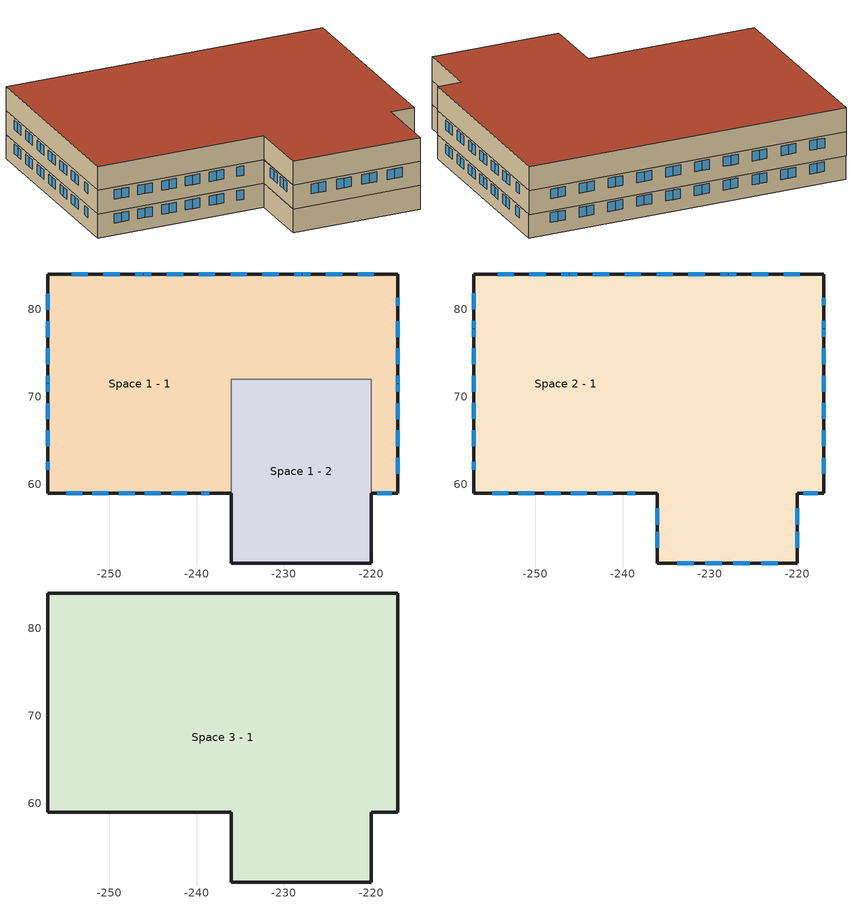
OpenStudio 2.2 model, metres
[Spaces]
Space 1 - 1
 floor ground: -236,59 -257,59 -257,84 -217,84 -217,59 -220,59 -220,72 -236,72 z0
 wall outside: -220,59 -217,59 -217,84 -257,84 -257,59 -236,59 z0:3
 wall to Space 1 - 2: -236,59 -236,72 -220,72 -220,59 z0:3
 window: -254.91,59 -254.03,59 / -253.97,59 -253.09,59 / -251.91,59 -251.03,59 / -250.97,59 -250.09,59 / -248.91,59 -248.03,59 / -247.97,59 -247.09,59 / -245.91,59 -245.03,59 / -244.97,59 -244.09,59 / -242.91,59 -242.03,59 / -241.97,59 -241.09,59 / -239.44,59 -238.56,59 / -257,81.79 -257,80.91 / -257,80.84 -257,79.96 / -257,78.66 -257,77.78 / -257,77.72 -257,76.84 / -257,75.54 -257,74.66 / -257,74.59 -257,73.71 / -257,72.41 -257,71.53 / -257,71.47 -257,70.59 / -257,69.29 -257,68.41 / -257,68.34 -257,67.46 / -257,66.16 -257,65.28 / -257,65.22 -257,64.34 / -257,62.57 -257,61.68 / -217,61.21 -217,62.09 / -217,62.16 -217,63.04 / -217,64.34 -217,65.22 / -217,65.28 -217,66.16 / -217,67.46 -217,68.34 / -217,68.41 -217,69.29 / -217,70.59 -217,71.47 / -217,71.53 -217,72.41 / -217,73.71 -217,74.59 / -217,74.66 -217,75.54 / -217,76.84 -217,77.72 / -217,77.78 -217,78.66 / -217,80.43 -217,81.32 z1.52:2.7; -219.31,59 -218.53,59 / -218.47,59 -217.69,59 z1.66:2.7; -219.71,84 -220.61,84 / -220.67,84 -221.57,84 / -223.34,84 -224.24,84 / -224.3,84 -225.2,84 / -226.98,84 -227.88,84 / -227.94,84 -228.84,84 / -230.61,84 -231.51,84 / -231.58,84 -232.48,84 / -234.25,84 -235.15,84 / -235.21,84 -236.11,84 / -237.89,84 -238.79,84 / -238.85,84 -239.75,84 / -241.52,84 -242.42,84 / -242.49,84 -243.39,84 / -245.16,84 -246.06,84 / -246.12,84 -247.02,84 / -248.8,84 -249.7,84 / -249.76,84 -250.66,84 / -252.43,84 -253.33,84 / -253.39,84 -254.29,84 z1.5:2.7
Space 1 - 2
 floor ground: -220,59 -220,51 -236,51 -236,59 -236,72 -220,72 z0
 wall outside: -236,59 -236,51 -220,51 -220,59 z0:3
 ceiling adiabatic: -220,72 -236,72 -236,59 -236,51 -220,51 -220,59 z3
Space 2 - 1
 floor to Space 1 - 1: -217,84 -217,59 -220,59 -220,72 -236,72 -236,59 -257,59 -257,84 z3
 floor ground: -220,72 -220,51 -236,51 -236,59 -236,72 z3; -217,84.05 -217,84 -257,84 -257,84.05 z3
 wall outside: -236,51 -220,51 -220,59 -217,59 -217,84.05 -257,84.05 -257,59 -236,59 -236,51 z3:6
 window: -233.73,51 -232.83,51 / -232.77,51 -231.87,51 / -230.53,51 -229.63,51 / -229.57,51 -228.67,51 / -227.33,51 -226.43,51 / -226.37,51 -225.47,51 / -224.13,51 -223.23,51 / -223.17,51 -222.27,51 / -219.71,84.05 -220.61,84.05 / -220.67,84.05 -221.57,84.05 / -223.34,84.05 -224.24,84.05 / -224.3,84.05 -225.2,84.05 / -226.98,84.05 -227.88,84.05 / -227.94,84.05 -228.84,84.05 / -230.61,84.05 -231.51,84.05 / -231.58,84.05 -232.48,84.05 / -234.25,84.05 -235.15,84.05 / -235.21,84.05 -236.11,84.05 / -237.89,84.05 -238.79,84.05 / -238.85,84.05 -239.75,84.05 / -241.52,84.05 -242.42,84.05 / -242.49,84.05 -243.39,84.05 / -245.16,84.05 -246.06,84.05 / -246.12,84.05 -247.02,84.05 / -248.8,84.05 -249.7,84.05 / -249.76,84.05 -250.66,84.05 / -252.43,84.05 -253.33,84.05 / -253.39,84.05 -254.29,84.05 / -236,57.26 -236,56.36 / -236,56.3 -236,55.4 / -236,54.6 -236,53.7 / -236,53.64 -236,52.74 / -220,52.74 -220,53.64 / -220,53.7 -220,54.6 / -220,55.4 -220,56.3 / -220,56.36 -220,57.26 z4.5:5.7; -254.91,59 -254.03,59 / -253.97,59 -253.09,59 / -251.91,59 -251.03,59 / -250.97,59 -250.09,59 / -248.91,59 -248.03,59 / -247.97,59 -247.09,59 / -245.91,59 -245.03,59 / -244.97,59 -244.09,59 / -242.91,59 -242.03,59 / -241.97,59 -241.09,59 / -239.44,59 -238.56,59 / -257,81.83 -257,80.95 / -257,80.89 -257,80.01 / -257,78.7 -257,77.82 / -257,77.76 -257,76.87 / -257,75.57 -257,74.69 / -257,74.63 -257,73.74 / -257,72.44 -257,71.56 / -257,71.5 -257,70.61 / -257,69.31 -257,68.42 / -257,68.36 -257,67.48 / -257,66.18 -257,65.29 / -257,65.23 -257,64.35 / -257,62.57 -257,61.69 / -217,61.22 -217,62.1 / -217,62.16 -217,63.05 / -217,64.35 -217,65.23 / -217,65.29 -217,66.18 / -217,67.48 -217,68.36 / -217,68.42 -217,69.31 / -217,70.61 -217,71.5 / -217,71.56 -217,72.44 / -217,73.74 -217,74.63 / -217,74.69 -217,75.57 / -217,76.87 -217,77.76 / -217,77.82 -217,78.7 / -217,80.48 -217,81.36 z4.52:5.7; -219.31,59 -218.53,59 / -218.47,59 -217.69,59 z4.66:5.7
Space 3 - 1
 floor to Space 2 - 1: -217,84.05 -217,59 -220,59 -220,51 -236,51 -236,59 -257,59 -257,84.05 z6
 wall outside: -220,51 -220,59 -217,59 -217,84.05 -257,84.05 -257,59 -236,59 -236,51 -220,51 z6:9
 roof outside: -257,84.05 -257,59 -236,59 -236,51 -220,51 -220,59 -217,59 -217,84.05 z9
[Building]
Building: Standards Number of Above Ground Stories=2; Standards Building Type=singlefamilydetached
[Space] Building Unit=Building Unit 1
Name | Space Type | Thermal Zone
Space 2 - 1; Space 1 - 1 | 86 | Thermal Zone 1
Space 3 - 1 | 94 | Thermal Zone 3
Space 1 - 2 | 87 | Thermal Zone 2
[SpaceType]
Name | Standards Space Type
86 | living
94 | attic
87 | garage
[ThermalZone] Use Ideal Air Loads=No
Thermal Zone 1; Thermal Zone 2; Thermal Zone 3
[Sizing:Zone] Zone Cooling Design Supply Air Temperature Input Method=SupplyAirTemperature; Zone Cooling Design Supply Air Temperature {C}=14; Zone Cooling Design Supply Air Temperature Difference {deltaC}=11.11; Zone Heating Design Supply Air Temperature Input Method=SupplyAirTemperature; Zone Heating Design Supply Air Temperature {C}=40; Zone Heating Design Supply Air Temperature Difference {deltaC}=11.11; Zone Cooling Design Supply Air Humidity Ratio {kg-H2O/kg-air}=0.0085; Zone Heating Design Supply Air Humidity Ratio {kg-H2O/kg-air}=0.008; Cooling Design Air Flow Method=DesignDay; Heating Design Air Flow Method=DesignDay; Account for Dedicated Outdoor Air System=No; Dedicated Outdoor Air System Control Strategy=NeutralSupplyAir; Dedicated Outdoor Air Low Setpoint Temperature for Design {C}=autosize; Dedicated Outdoor Air High Setpoint Temperature for Design {C}=autosize
Thermal Zone 1; Thermal Zone 2; Thermal Zone 3
[BuildingUnit]
Building Unit 1: Building Unit Feature Name 1=SizingInfoGarageFracUnderFinishedSpace; Building Unit Feature Data Type 1=Double; Building Unit Feature Value 1=0.5
